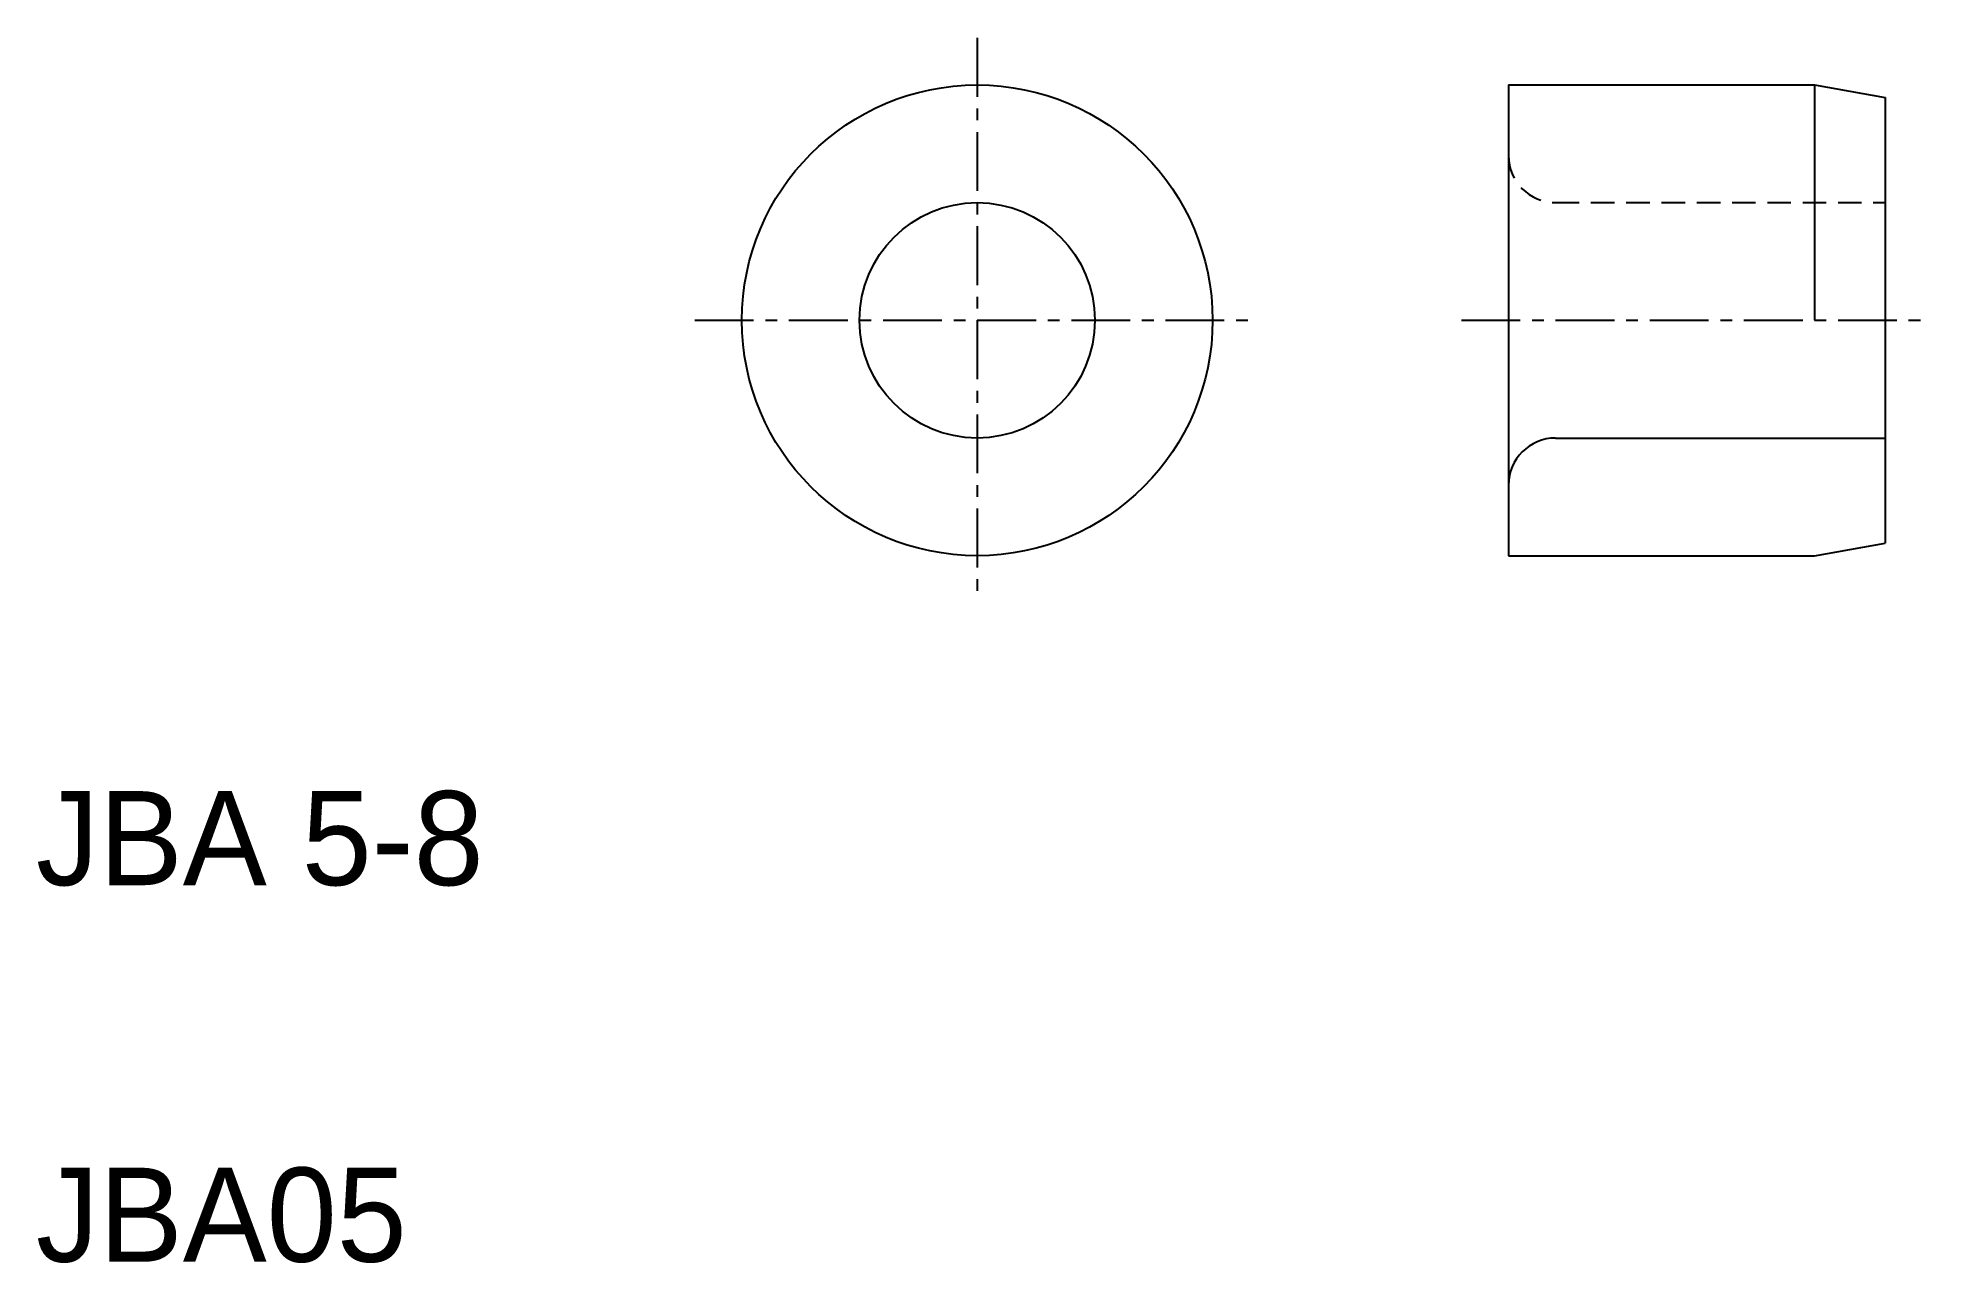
# Model space of a CAD drawing. Extents: x 10 to 50.3, y 10 to 36.
import ezdxf

# ---------------------------------------------------------------- set-up
doc = ezdxf.new("R2010")
doc.units = 0
doc.linetypes.add('CENTER', pattern=[2, 1.25, -0.25, 0.25, -0.25])
doc.linetypes.add('DASHED', pattern=[0.75, 0.5, -0.25])
doc.layers.get('0').update_dxf_attribs({"linetype": 'CONTINUOUS'})
doc.layers.add('CENTER', color=1, linetype='CENTER')

msp = doc.modelspace()

# ---------------------------------------------------------------- linework, layer by layer
at = {"color": 7, "linetype": 'CONTINUOUS'}
for p, q in [((41.289, 35), (47.789, 35)), ((41.289, 35), (41.289, 25)), ((47.789, 35), (47.789, 30)), ((47.789, 35), (49.289, 34.736)), ((49.289, 34.736), (49.289, 25.264)), ((42.289, 27.5), (49.289, 27.5)), ((41.289, 25), (47.789, 25)), ((47.789, 25), (49.289, 25.264))]:
    msp.add_line(p, q, dxfattribs=at)
at = {"color": 3, "linetype": 'DASHED'}
for p, q in [((41.289, 32.5), (41.289, 32.5)), ((42.289, 32.5), (49.289, 32.5))]:
    msp.add_line(p, q, dxfattribs=at)
at = {"color": 7, "linetype": 'CONTINUOUS'}
for radius in [5, 2.5]:
    msp.add_circle((30, 30), radius, dxfattribs=at)
at = {"color": 3, "linetype": 'DASHED'}
msp.add_arc((42.289, 33.5), 1, 180, 270, dxfattribs=at)
at = {"color": 7, "linetype": 'CONTINUOUS'}
msp.add_arc((42.289, 26.5), 1, 90, 180, dxfattribs=at)
at = {"layer": 'CENTER', "color": 1, "linetype": 'CENTER'}
for p, q in [((30, 36), (30, 24)), ((24, 30), (36, 30)), ((40.289, 30), (50.289, 30))]:
    msp.add_line(p, q, dxfattribs=at)

# ---------------------------------------------------------------- texts
at = {"color": 7, "linetype": 'CONTINUOUS'}
for s, p in [('JBA 5-8', (10, 18)), ('JBA05', (10, 10))]:
    msp.add_text(s, height=2, dxfattribs=at).set_placement(p)

doc.saveas('drawing.dxf')
